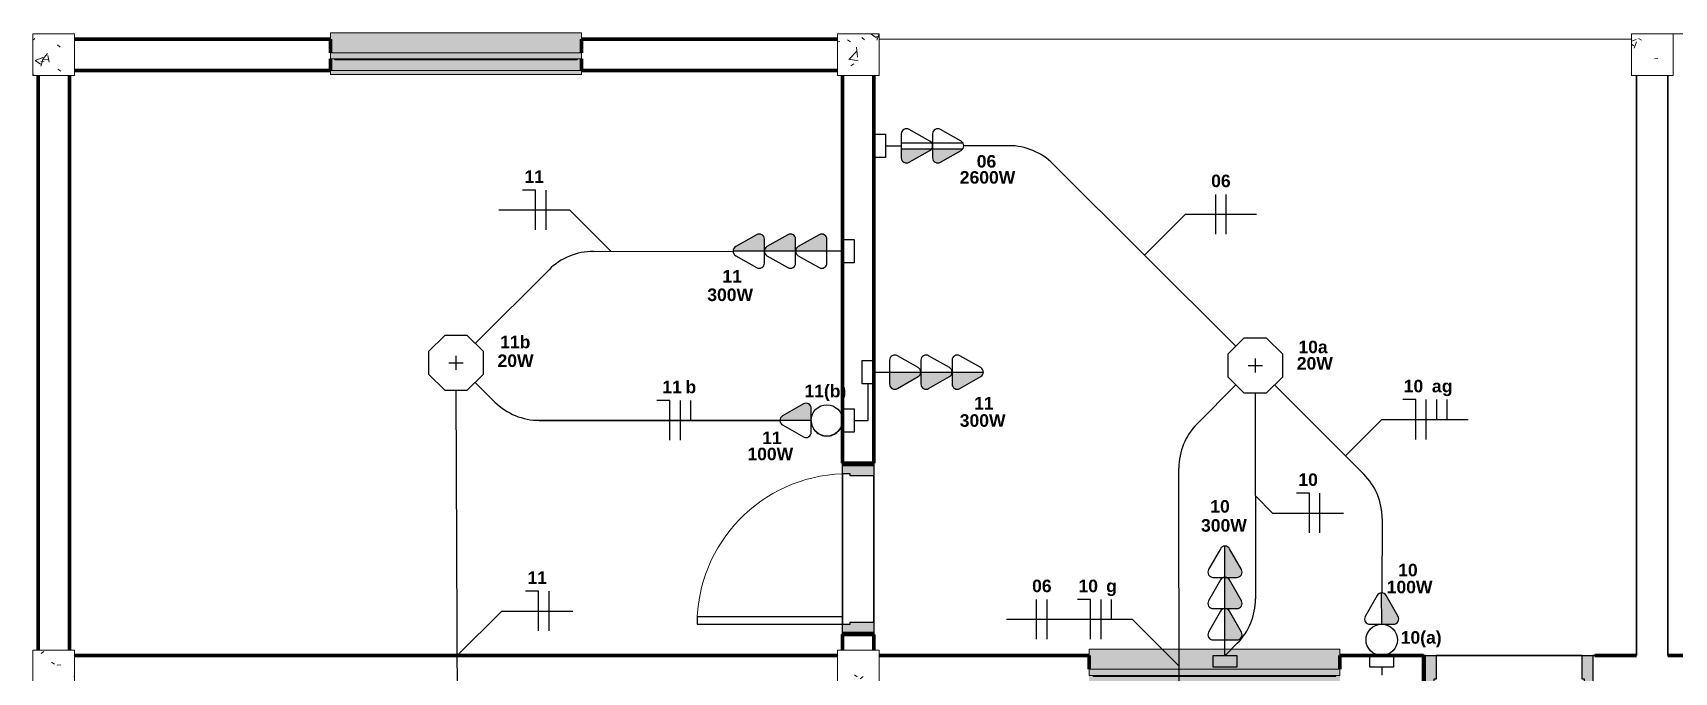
# Model space of a CAD drawing. Extents: x 1450 to 1868, y 82 to 351.
# Drawn here: x 1630.11 to 1637.96, y 234.09 to 237.15 of the extents above; entities that cross this region are included whole.
import ezdxf
from ezdxf.enums import TextEntityAlignment as Align

# ---------------------------------------------------------------- set-up
doc = ezdxf.new("R2010")
doc.units = 0
doc.header["$LTSCALE"] = 0.5
doc.linetypes.add('ELETRODUTO_TETO', pattern=[1000, 1000, 0])
doc.layers.get('0').update_dxf_attribs({"linetype": 'CONTINUOUS'})
for name, color, linetype, lineweight in [('A-AREA', 32, 'CONTINUOUS', 9), ('A-DOOR', 31, 'CONTINUOUS', 25), ('A-DOOR-FRAM', 31, 'CONTINUOUS', 9), ('A-FLOR', 192, 'CONTINUOUS', 9), ('A-GLAZ', 151, 'CONTINUOUS', 9), ('A-WALL', 113, 'CONTINUOUS', 30), ('S-COLS', 52, 'CONTINUOUS', 9)]:
    doc.layers.add(name, color=color, linetype=linetype, lineweight=lineweight)
for name, color, linetype in [('ELETRODUTO', 7, 'CONTINUOUS'), ('ELETRODUTO_TETO', 2, 'CONTINUOUS'), ('FIACAO', 7, 'CONTINUOUS'), ('Iluminação', 7, 'CONTINUOUS'), ('INDICACAO_CIRCUITO', 2, 'CONTINUOUS'), ('INDICACAO_INTERRUPTOR_FIA', 2, 'CONTINUOUS'), ('INDICACAO_POTENCIA', 1, 'CONTINUOUS'), ('INTERRUPTORES', 1, 'CONTINUOUS'), ('LINHA_DE_CHAMADA', 7, 'CONTINUOUS'), ('LUMINÁRIAS', 3, 'CONTINUOUS'), ('TOMADAS ABNT', 10, 'CONTINUOUS'), ('X_LIGACAO_VIRTUAL_OBJ', 7, 'CONTINUOUS')]:
    doc.layers.add(name, color=color, linetype=linetype)
doc.styles.add('Arial', font='arialbd.ttf', dxfattribs={"height": 100})

# ---------------------------------------------------------------- blocks, each defined once
blk = doc.blocks.new('*U1322', base_point=(608.67, 153.293))
for p, q in [((608.67, 153.483), (608.544, 153.483)), ((608.67, 153.103), (608.67, 153.483))]:
    blk.add_line(p, q)
blk = doc.blocks.new('*U1323', base_point=(576.818, 148.746))
blk.add_line((576.818, 148.556), (576.818, 148.936))
blk = doc.blocks.new('*U1388', base_point=(1462.8915, 157.5303))
at = {"xscale": 0.5, "yscale": 0.5, "zscale": 0.5}
for name, p in [('*U1322', (1462.8982, 157.5303)), ('*U1323', (1462.9482, 157.5303))]:
    blk.add_blockref(name, p, dxfattribs=at)
blk = doc.blocks.new('*U1331', base_point=(665.55, 144.199))
blk.add_line((665.55, 144.199), (665.55, 144.389))
blk = doc.blocks.new('*U1383', base_point=(1463.5911, 156.5238))
at = {"xscale": 0.5, "yscale": 0.5, "zscale": 0.5}
for name, p in [('*U1322', (1463.5411, 156.5238)), ('*U1323', (1463.5911, 156.5238)), ('*U1331', (1463.6411, 156.5238))]:
    blk.add_blockref(name, p, dxfattribs=at)
blk = doc.blocks.new('*U1364', base_point=(1466.1777, 157.5098))
at = {"xscale": 0.5, "yscale": 0.5, "zscale": 0.5}
for p in [(1466.1527, 157.5098), (1466.2027, 157.5098)]:
    blk.add_blockref('*U1323', p, dxfattribs=at)
blk = doc.blocks.new('*U1363', base_point=(1462.9059, 155.611))
at = {"xscale": 0.5, "yscale": 0.5, "zscale": 0.5}
for name, p in [('*U1322', (1462.9126, 155.611)), ('*U1323', (1462.9626, 155.611))]:
    blk.add_blockref(name, p, dxfattribs=at)
blk = doc.blocks.new('*U1356', base_point=(1467.1539, 156.528))
at = {"xscale": 0.5, "yscale": 0.5, "zscale": 0.5}
for name, p in [('*U1322', (1467.1106, 156.528)), ('*U1323', (1467.1606, 156.528)), ('*U1331', (1467.2106, 156.528)), ('*U1331', (1467.2606, 156.528))]:
    blk.add_blockref(name, p, dxfattribs=at)
blk = doc.blocks.new('*U1355', base_point=(1466.5949, 156.08))
at = {"xscale": 0.5, "yscale": 0.5, "zscale": 0.5}
for name, p in [('*U1322', (1466.6016, 156.08)), ('*U1323', (1466.6516, 156.08))]:
    blk.add_blockref(name, p, dxfattribs=at)
blk = doc.blocks.new('*U1338', base_point=(1465.5725, 155.5716))
at = {"xscale": 0.5, "yscale": 0.5, "zscale": 0.5}
for name, p in [('*U1322', (1465.5542, 155.5716)), ('*U1323', (1465.6042, 155.5716)), ('*U1331', (1465.6542, 155.5716))]:
    blk.add_blockref(name, p, dxfattribs=at)
blk = doc.blocks.new('*U1337', base_point=(1465.3208, 155.5716))
at = {"xscale": 0.5, "yscale": 0.5, "zscale": 0.5}
for p in [(1465.2958, 155.5716), (1465.3458, 155.5716)]:
    blk.add_blockref('*U1323', p, dxfattribs=at)
blk = doc.blocks.new('*U766', base_point=(-33353.58, 35808.49))
at = {"linetype": 'ByBlock'}
blk.add_arc((-33346.08, 35808.49), 7.5, 180, 360, dxfattribs=at)
blk = doc.blocks.new('*U765', base_point=(-33332.98, 35808.49))
at = {"linetype": 'ByBlock'}
blk.add_lwpolyline([(-33332.98, 35808.49), (-33326.39, 35808.49), (-33326.39, 35825.97)], dxfattribs=at)
blk = doc.blocks.new('*U764', base_point=(-33514.33, 35826.69))
at = {"linetype": 'ByBlock'}
blk.add_lwpolyline([(-33514.33, 35826.69), (-33504.92, 35817.28, 0.198912), (-33483.7, 35808.49), (-33368.55, 35808.49)], format="xyb", dxfattribs=at)
blk = doc.blocks.new('*U763', base_point=(-33353.58, 35808.49))
at = {"linetype": 'ByBlock'}
blk.add_lwpolyline([(-33353.58, 35808.49), (-33353.57, 35808.49)], dxfattribs=at)
blk = doc.blocks.new('*U762', base_point=(-33475.09, 35665.19))
blk.add_hatch(color=256).paths.add_polyline_path([(-33461.38, 35663.02, 0.269143), (-33460.13, 35665.19), (-33475.09, 35665.19), (-33475.09, 35659.5, 0.575867), (-33471.35, 35657.33)])
for p, q in [((-33475.09, 35670.89), (-33475.09, 35665.19)), ((-33461.38, 35667.36), (-33471.35, 35673.06)), ((-33475.09, 35665.19), (-33475.09, 35659.5)), ((-33475.09, 35665.19), (-33460.13, 35665.19)), ((-33471.35, 35657.33), (-33461.38, 35663.02))]:
    blk.add_line(p, q)
for centre, start, end in [((-33472.59, 35670.89), 60.25512, 180), ((-33462.63, 35665.19), 299.74488, 60.25512), ((-33472.59, 35659.5), 180, 299.74488)]:
    blk.add_arc(centre, 2.5, start, end)
blk = doc.blocks.new('*U761', base_point=(-33475.09, 35665.19))
blk.add_lwpolyline([(-33475.09, 35670.8), (-33475.09, 35659.59), (-33480.69, 35659.59), (-33480.69, 35670.8)], close=True)
blk.add_circle((-33467.59, 35665.19), 7.5)
blk = doc.blocks.new('*U759', base_point=(-33080.58, 35710.94))
at = {"linetype": 'ByBlock'}
blk.add_arc((-33080.58, 35703.44), 7.5, 270, 270, dxfattribs=at)
blk = doc.blocks.new('*U758', base_point=(-33080.58, 35690.34))
at = {"linetype": 'ByBlock'}
blk.add_lwpolyline([(-33080.58, 35690.34), (-33080.57, 35686.55)], dxfattribs=at)
blk = doc.blocks.new('*U757', base_point=(-33131.83, 35825.44))
at = {"linetype": 'ByBlock'}
blk.add_lwpolyline([(-33131.83, 35825.44), (-33089.18, 35782.79, -0.199892), (-33080.39, 35761.46), (-33080.53, 35725.9)], format="xyb", dxfattribs=at)
blk = doc.blocks.new('*U753', base_point=(-33080.58, 35710.94))
at = {"linetype": 'ByBlock'}
blk.add_lwpolyline([(-33080.58, 35710.94), (-33080.57, 35710.94)], dxfattribs=at)
blk = doc.blocks.new('*U752', base_point=(-33220.81, 35582.3))
blk.add_hatch(color=256).paths.add_polyline_path([(-33207.11, 35580.13, 0.269143), (-33205.85, 35582.3), (-33220.81, 35582.3), (-33220.81, 35576.61, 0.575867), (-33217.07, 35574.44)])
for p, q in [((-33207.11, 35584.47), (-33217.07, 35590.16)), ((-33220.81, 35587.99), (-33220.81, 35582.3)), ((-33220.81, 35582.3), (-33220.81, 35576.61)), ((-33220.81, 35582.3), (-33205.85, 35582.3)), ((-33217.07, 35574.44), (-33207.11, 35580.13))]:
    blk.add_line(p, q)
for centre, start, end in [((-33218.31, 35587.99), 60.25512, 180), ((-33208.35, 35582.3), 299.74488, 60.25512), ((-33218.31, 35576.61), 180, 299.74488)]:
    blk.add_arc(centre, 2.5, start, end)
blk = doc.blocks.new('*U751', base_point=(-33203.38, 35565.45))
blk.add_lwpolyline([(-33203.38, 35571.05), (-33203.38, 35559.84), (-33208.98, 35559.84), (-33208.98, 35571.05)], close=True)
blk.add_circle((-33195.88, 35565.45), 7.5)
blk = doc.blocks.new('*U483', base_point=(-32362.24, 37212.49))
at = {"linetype": 'ByBlock'}
blk.add_lwpolyline([(-32362.24, 37212.49), (-32326.91, 37247.8, -0.198984), (-32305.69, 37256.58), (-32238.81, 37256.55)], format="xyb", dxfattribs=at)
blk = doc.blocks.new('*U481', base_point=(-32370.63, 36936.32))
at = {"linetype": 'ByBlock'}
blk.add_lwpolyline([(-32370.63, 36936.32), (-32371.45, 37190.15)], dxfattribs=at)
blk = doc.blocks.new('*U473', base_point=(-31998.25, 37210.77))
at = {"linetype": 'ByBlock'}
blk.add_lwpolyline([(-31998.25, 37210.77), (-32085.57, 37298.11, 0.19894), (-32106.78, 37306.9), (-32128.35, 37306.9)], format="xyb", dxfattribs=at)
blk = doc.blocks.new('*U464', base_point=(-31989, 37188.43))
at = {"linetype": 'ByBlock'}
blk.add_lwpolyline([(-31989, 37188.43), (-31989, 37089.86, -0.198912), (-31997.78, 37068.65), (-32003.64, 37062.79)], format="xyb", dxfattribs=at)
blk = doc.blocks.new('*U463', base_point=(-31998.6, 36923.69))
at = {"linetype": 'ByBlock'}
blk.add_lwpolyline([(-31998.6, 36923.69), (-32016.84, 36941.93, -0.198912), (-32025.63, 36963.14), (-32025.63, 37152.48, -0.198993), (-32016.84, 37173.69), (-31998.26, 37192.26)], format="xyb", dxfattribs=at)
blk = doc.blocks.new('*U381', base_point=(-31396.95, 36559.7))
h = blk.add_hatch(color=256)
h.dxf.hatch_style = 1
h.paths.add_polyline_path([(-31389.45, 36558.2), (-31389.45, 36554.01, 0.57586), (-31385.71, 36551.84), (-31375.75, 36557.53, 0.102393), (-31374.99, 36558.2)])
h.paths.add_polyline_path([(-31360.79, 36557.53, 0.102393), (-31360.03, 36558.2), (-31374.49, 36558.2), (-31374.49, 36554.01, 0.575872), (-31370.75, 36551.84)])
for p, q in [((-31389.45, 36565.39), (-31389.45, 36559.7)), ((-31375.75, 36561.87), (-31385.71, 36567.56)), ((-31374.49, 36565.39), (-31374.49, 36559.7)), ((-31360.79, 36561.87), (-31370.75, 36567.56)), ((-31396.95, 36559.7), (-31389.45, 36559.7)), ((-31389.45, 36561.2), (-31374.99, 36561.2)), ((-31389.45, 36559.7), (-31389.45, 36554.01)), ((-31389.45, 36558.2), (-31374.99, 36558.2)), ((-31385.71, 36551.84), (-31375.75, 36557.53)), ((-31374.49, 36561.2), (-31360.03, 36561.2)), ((-31374.49, 36559.7), (-31374.49, 36554.01)), ((-31374.49, 36558.2), (-31360.03, 36558.2)), ((-31370.75, 36551.84), (-31360.79, 36557.53))]:
    blk.add_line(p, q)
blk.add_lwpolyline([(-31396.95, 36565.3), (-31396.95, 36554.1), (-31402.55, 36554.1), (-31402.55, 36565.3)], close=True)
for centre, start, end in [((-31386.95, 36565.39), 60.25512, 180), ((-31371.99, 36565.39), 60.25512, 180), ((-31376.99, 36559.7), 299.74488, 60.25512), ((-31362.03, 36559.7), 299.74488, 60.25512), ((-31386.95, 36554.01), 180, 299.74488), ((-31371.99, 36554.01), 180, 299.74488)]:
    blk.add_arc(centre, 2.5, start, end)
blk = doc.blocks.new('Cozinha')
at = {"layer": 'A-WALL', "lineweight": 70}
for p, q in [((142.5, -2.5), (20, -2.5)), ((142.5, -9), (142.5, -2.5)), ((385, -2.5), (262.5, -2.5)), ((262.5, -2.5), (262.5, -9)), ((142.5, -17.5), (142.5, -12)), ((262.5, -12), (262.5, -17.5)), ((2.5, -20), (2.5, -295)), ((17.5, -295), (17.5, -20)), ((20, -17.5), (142.5, -17.5)), ((262.5, -17.5), (385, -17.5)), ((387.5, -20), (387.5, -205.5)), ((402.5, -205.5), (402.5, -20)), ((387.5, -205.5), (402.5, -205.5)), ((387.5, -287.5), (387.5, -295)), ((402.5, -287.5), (387.5, -287.5)), ((402.5, -295), (402.5, -287.5)), ((385, -297.5), (20, -297.5)), ((505.5, -297.5), (405, -297.5)), ((505.5, -304), (505.5, -297.5)), ((665.5, -297.5), (625.5, -297.5)), ((625.5, -297.5), (625.5, -304)), ((665.5, -312.5), (665.5, -297.5)), ((767.5, -297.5), (747.5, -297.5)), ((1363, -297.5), (782.5, -297.5))]:
    blk.add_line(p, q, dxfattribs=at)
at = {"layer": 'A-WALL'}
for p, q in [((767.5, -297.5), (767.5, -20)), ((782.5, -20), (782.5, -297.5)), ((387.5, -206.5), (387.5, -205.5)), ((387.5, -282.5), (387.5, -210.5)), ((402.5, -205.5), (402.5, -206.5)), ((402.5, -211.5), (402.5, -281.5)), ((387.5, -287.5), (387.5, -286.5)), ((402.5, -286.5), (402.5, -287.5)), ((665.5, -297.5), (666.5, -297.5)), ((671.5, -297.5), (741.5, -297.5)), ((746.5, -297.5), (747.5, -297.5))]:
    blk.add_line(p, q, dxfattribs=at)
blk = doc.blocks.new('*U291', base_point=(-46555.9, 19648.2))
at = {"layer": 'LUMINÁRIAS'}
blk.add_lwpolyline([(-46574.1, 19655.8), (-46574.1, 19640.7), (-46563.4, 19630.1), (-46548.4, 19630.1), (-46537.7, 19640.7), (-46537.7, 19655.8), (-46548.4, 19666.4), (-46563.4, 19666.4)], close=True, dxfattribs=at)
for points in [[(-46555.9, 19652.9), (-46555.9, 19643.6)], [(-46560.6, 19648.2), (-46551.2, 19648.2)]]:
    blk.add_lwpolyline(points, dxfattribs=at)
blk = doc.blocks.new('*U220', base_point=(-47048.58, 15660.68))
for points in [[(-47046.41, 15711.8, 0.269143), (-47048.58, 15713.06), (-47048.58, 15698.1), (-47042.88, 15698.1, 0.575867), (-47040.71, 15701.84)], [(-47046.41, 15696.84, 0.269143), (-47048.58, 15698.1), (-47048.58, 15683.14), (-47042.88, 15683.14, 0.575867), (-47040.71, 15686.88)], [(-47046.41, 15681.88, 0.269143), (-47048.58, 15683.14), (-47048.58, 15668.18), (-47042.88, 15668.18, 0.575867), (-47040.71, 15671.92)]]:
    blk.add_hatch(color=256).paths.add_polyline_path(points)
for p, q in [((-47050.75, 15711.8), (-47056.44, 15701.84)), ((-47048.58, 15698.1), (-47048.58, 15713.06)), ((-47040.71, 15701.84), (-47046.41, 15711.8)), ((-47050.75, 15696.84), (-47056.44, 15686.88)), ((-47054.27, 15698.1), (-47048.58, 15698.1)), ((-47048.58, 15683.14), (-47048.58, 15698.1)), ((-47048.58, 15698.1), (-47042.88, 15698.1)), ((-47040.71, 15686.88), (-47046.41, 15696.84)), ((-47050.75, 15681.88), (-47056.44, 15671.92)), ((-47054.27, 15683.14), (-47048.58, 15683.14)), ((-47048.58, 15668.18), (-47048.58, 15683.14)), ((-47048.58, 15683.14), (-47042.88, 15683.14)), ((-47040.71, 15671.92), (-47046.41, 15681.88)), ((-47054.27, 15668.18), (-47048.58, 15668.18)), ((-47048.58, 15660.68), (-47048.58, 15668.18)), ((-47048.58, 15668.18), (-47042.88, 15668.18))]:
    blk.add_line(p, q)
blk.add_lwpolyline([(-47054.18, 15660.68), (-47042.97, 15660.68), (-47042.97, 15655.08), (-47054.18, 15655.08)], close=True)
for centre, start, end in [((-47048.58, 15710.56), 29.74488, 150.25512), ((-47054.27, 15700.6), 150.25512, 270), ((-47042.88, 15700.6), 270, 29.74488), ((-47048.58, 15695.6), 29.74488, 150.25512), ((-47054.27, 15685.64), 150.25512, 270), ((-47042.88, 15685.64), 270, 29.74488), ((-47048.58, 15680.64), 29.74488, 150.25512), ((-47054.27, 15670.68), 150.25512, 270), ((-47042.88, 15670.68), 270, 29.74488)]:
    blk.add_arc(centre, 2.5, start, end)
blk = doc.blocks.new('*U218', base_point=(-46883.9, 15687.22))
for points in [[(-46881.73, 15738.35, 0.269143), (-46883.9, 15739.6), (-46883.9, 15724.64), (-46878.2, 15724.64, 0.575867), (-46876.03, 15728.38)], [(-46881.73, 15723.38, 0.269143), (-46883.9, 15724.64), (-46883.9, 15709.68), (-46878.2, 15709.68, 0.575867), (-46876.03, 15713.42)], [(-46881.73, 15708.42, 0.269143), (-46883.9, 15709.68), (-46883.9, 15694.72), (-46878.2, 15694.72, 0.575867), (-46876.03, 15698.46)]]:
    blk.add_hatch(color=256).paths.add_polyline_path(points)
for p, q in [((-46886.07, 15738.35), (-46891.76, 15728.38)), ((-46883.9, 15724.64), (-46883.9, 15739.6)), ((-46876.03, 15728.38), (-46881.73, 15738.35)), ((-46886.07, 15723.38), (-46891.76, 15713.42)), ((-46889.59, 15724.64), (-46883.9, 15724.64)), ((-46883.9, 15709.68), (-46883.9, 15724.64)), ((-46883.9, 15724.64), (-46878.2, 15724.64)), ((-46876.03, 15713.42), (-46881.73, 15723.38)), ((-46889.59, 15709.68), (-46883.9, 15709.68)), ((-46883.9, 15694.72), (-46883.9, 15709.68)), ((-46883.9, 15709.68), (-46878.2, 15709.68)), ((-46886.07, 15708.42), (-46891.76, 15698.46)), ((-46876.03, 15698.46), (-46881.73, 15708.42)), ((-46889.59, 15694.72), (-46883.9, 15694.72)), ((-46883.9, 15687.22), (-46883.9, 15694.72)), ((-46883.9, 15694.72), (-46878.2, 15694.72))]:
    blk.add_line(p, q)
blk.add_lwpolyline([(-46889.5, 15687.22), (-46878.29, 15687.22), (-46878.29, 15681.62), (-46889.5, 15681.62)], close=True)
for centre, start, end in [((-46883.9, 15737.1), 29.74488, 150.25512), ((-46889.59, 15727.14), 150.25512, 270), ((-46878.2, 15727.14), 270, 29.74488), ((-46883.9, 15722.14), 29.74488, 150.25512), ((-46889.59, 15712.18), 150.25512, 270), ((-46883.9, 15707.18), 29.74488, 150.25512), ((-46878.2, 15712.18), 270, 29.74488), ((-46889.59, 15697.22), 150.25512, 270), ((-46878.2, 15697.22), 270, 29.74488)]:
    blk.add_arc(centre, 2.5, start, end)
blk = doc.blocks.new('*U217', base_point=(-46565.73, 15768.58))
for points in [[(-46563.56, 15819.7, 0.269143), (-46565.73, 15820.96), (-46565.73, 15806), (-46560.04, 15806, 0.575867), (-46557.87, 15809.74)], [(-46563.56, 15804.74, 0.269143), (-46565.73, 15806), (-46565.73, 15791.04), (-46560.04, 15791.04, 0.575867), (-46557.87, 15794.78)], [(-46563.56, 15789.78, 0.269143), (-46565.73, 15791.04), (-46565.73, 15776.08), (-46560.04, 15776.08, 0.575867), (-46557.87, 15779.82)]]:
    blk.add_hatch(color=256).paths.add_polyline_path(points)
for p, q in [((-46567.9, 15819.7), (-46573.6, 15809.74)), ((-46565.73, 15806), (-46565.73, 15820.96)), ((-46557.87, 15809.74), (-46563.56, 15819.7)), ((-46567.9, 15804.74), (-46573.6, 15794.78)), ((-46571.43, 15806), (-46565.73, 15806)), ((-46565.73, 15791.04), (-46565.73, 15806)), ((-46565.73, 15806), (-46560.04, 15806)), ((-46557.87, 15794.78), (-46563.56, 15804.74)), ((-46567.9, 15789.78), (-46573.6, 15779.82)), ((-46571.43, 15791.04), (-46565.73, 15791.04)), ((-46565.73, 15776.08), (-46565.73, 15791.04)), ((-46565.73, 15791.04), (-46560.04, 15791.04)), ((-46557.87, 15779.82), (-46563.56, 15789.78)), ((-46571.43, 15776.08), (-46565.73, 15776.08)), ((-46565.73, 15768.58), (-46565.73, 15776.08)), ((-46565.73, 15776.08), (-46560.04, 15776.08))]:
    blk.add_line(p, q)
blk.add_lwpolyline([(-46571.34, 15768.58), (-46560.13, 15768.58), (-46560.13, 15762.98), (-46571.34, 15762.98)], close=True)
for centre, start, end in [((-46565.73, 15818.46), 29.74488, 150.25512), ((-46571.43, 15808.5), 150.25512, 270), ((-46565.73, 15803.5), 29.74488, 150.25512), ((-46560.04, 15808.5), 270, 29.74488), ((-46571.43, 15793.54), 150.25512, 270), ((-46565.73, 15788.54), 29.74488, 150.25512), ((-46560.04, 15793.54), 270, 29.74488), ((-46571.43, 15778.58), 150.25512, 270), ((-46560.04, 15778.58), 270, 29.74488)]:
    blk.add_arc(centre, 2.5, start, end)
blk = doc.blocks.new('Janela 2 Folhas Metalon - Janela 2 Folhas Metalon-3066233-Planta Baixa')
at = {"layer": 'A-GLAZ'}
h = blk.add_hatch(color=256, dxfattribs=at)
h.paths.add_polyline_path([(-600, -75), (600, -75), (600, -20), (580, -20), (579.6, -25), (-580, -25), (-580, -20), (-600, -20), (-600, -74)], flags=0)
h.paths.add_polyline_path([(-600, 10), (600, 10), (600, 105), (-600, 105), (-600, 40)], flags=0)
for points in [[(-600, -20), (600, -20), (600, 10), (-600, 10)], [(-600, -95), (600, -95), (599.9, -75), (-600, -75)], [(-580, -25), (0, -25), (0, -20), (-580, -20), (-580, -21.7)], [(0, -25), (580, -25), (580, -20), (0, -20), (0, -22.5)]]:
    blk.add_hatch(color=256, dxfattribs=at).paths.add_polyline_path(points, flags=0)
for p, q in [((600, 105), (-600, 105)), ((-600, 105), (-600, 75)), ((600, 75), (600, 105)), ((-600, 10), (600, 10)), ((-600, 10), (-600, -20)), ((600, -20), (600, 10)), ((600, -20), (-600, -20)), ((600, -75), (-600, -75)), ((-600, -75), (-600, -95)), ((-580, -20), (-580, -25)), ((0, -25), (-580, -25)), ((0, -20), (0, -25)), ((0, -25), (0, -20)), ((580, -25), (0, -25)), ((580, -25), (580, -20)), ((600, -95), (600, -75)), ((-600, -95), (600, -95))]:
    blk.add_line(p, q, dxfattribs=at)
blk = doc.blocks.new('Porta Simples de Abrir - 70x210cm - Marco de Madeira-3450794-Planta Baixa')
at = {"layer": 'A-DOOR-FRAM', "lineweight": 25}
h = blk.add_hatch(color=256, dxfattribs=at)
h.paths.add_polyline_path([(-400, 75), (-400, -75), (-360, -75), (-359.9, -38), (-350, -38), (-350, 75), (-399.1, 75)], flags=0)
h.paths.add_polyline_path([(350, 75), (350, -38), (360, -38), (360, -75), (400, -75), (400, 75), (361.7, 75)], flags=0)
at = {"layer": 'A-DOOR'}
for p, q in [((350, 75), (-350, 75)), ((-360, -75), (360, -75)), ((325, -75), (325, -771)), ((360, -75), (325, -75)), ((360, -771), (360, -75)), ((325, -771), (360, -771))]:
    blk.add_line(p, q, dxfattribs=at)
at = {"layer": 'A-DOOR', "lineweight": 9}
blk.add_arc((360, -50.9), 720.1, 181.92137, 270, dxfattribs=at)
at = {"layer": 'A-DOOR-FRAM', "lineweight": 25}
for p, q in [((-400, 75), (-350, 75)), ((-400, -75), (-400, 75)), ((-350, 75), (-350, -38)), ((350, 75), (400, 75)), ((350, -38), (350, 75)), ((400, 75), (400, -75)), ((-360, -75), (-400, -75)), ((-350, -38), (-360, -38)), ((-360, -38), (-360, -75)), ((360, -38), (350, -38)), ((360, -75), (360, -38)), ((400, -75), (360, -75))]:
    blk.add_line(p, q, dxfattribs=at)
blk = doc.blocks.new('Pilar Retangular de Concreto - 20X20 cm-V30-Planta Baixa')
at = {"layer": 'S-COLS'}
h = blk.add_hatch(dxfattribs=at)
h.set_pattern_fill('FP_49', color=256, style=0, pattern_type=2)
h.set_pattern_definition([(50, (46066.5, 3420.3), (364.368, -31.8783), [38.1, -419.1]), (355, (46066.5, 3420.3), (-70.486, 382.1133), [30.48, -335.28]), (100.451, (46096.87, 3417.64), (293.885, 350.2334), [32.38, -356.18]), (46.184, (46066.5, 3521.9), (542.1585, -84.086), [57.15, -628.65]), (96.636, (46111.7, 3514.9), (474.805, 494.8554), [48.57, -534.27]), (351.184, (46066.5, 3521.9), (474.81, 494.85), [45.72, -502.92]), (21, (46117.3, 3496.5), (303.2285, -204.5305), [38.1, -419.1]), (326, (46117.3, 3496.5), (123.604, 368.376), [30.48, -335.28]), (71.451, (46142.58, 3479.46), (426.834, 163.8427), [32.38, -356.18]), (37.5, (46066.51, 3420.3), (6.17665, 169.11015), [16.764, -314.452, 16.764, -323.596, -336.55]), (37.5, (46066.51, 3420.3), (6.17665, 169.11015), [-671.576, 16.764, -319.786]), (7.5, (46066.51, 3420.3), (133.6389, 200.3615), [16.764, -177.292, 16.764, -306.832, -128.27]), (7.5, (46066.51, 3420.3), (133.6389, 200.3615), [-517.652, 16.764, -111.506]), (327.5, (45953.23, 3420.3), (271.1818, -11.45836), [16.764, -110.236, 16.764, -379.476, -525.78]), (327.5, (45953.23, 3420.3), (271.1818, -11.45836), [-523.24, 16.764, -509.016]), (317.5, (45902.43, 3420.3), (296.2585, 50.8528), [16.764, -148.336, 16.764, -246.38, -373.38]), (317.5, (45902.43, 3420.3), (296.2585, 50.8528), [-428.244, 16.764, -356.616])])
h.paths.add_polyline_path([(-45.1, -100), (100, -100), (100, 100), (-100, 100), (-100, -100), (-50, -100)], flags=0)
for p, q in [((100, 100), (-100, 100)), ((-100, 100), (-100, -100)), ((100, -100), (100, 100)), ((-100, -100), (100, -100))]:
    blk.add_line(p, q, dxfattribs=at)
blk = doc.blocks.new('Pilar Retangular de Concreto - 20X20 cm-V29-Planta Baixa')
at = {"layer": 'S-COLS'}
h = blk.add_hatch(dxfattribs=at)
h.set_pattern_fill('FP_48', color=256, style=0, pattern_type=2)
h.set_pattern_definition([(50, (42216.5, 3420.3), (364.368, -31.8783), [38.1, -419.1]), (355, (42216.5, 3420.3), (-70.486, 382.1133), [30.48, -335.28]), (100.451, (42246.87, 3417.64), (293.885, 350.2334), [32.38, -356.18]), (46.184, (42216.5, 3521.9), (542.1585, -84.086), [57.15, -628.65]), (96.636, (42261.7, 3514.9), (474.805, 494.8554), [48.57, -534.27]), (351.184, (42216.5, 3521.9), (474.81, 494.85), [45.72, -502.92]), (21, (42267.3, 3496.5), (303.2285, -204.5305), [38.1, -419.1]), (326, (42267.3, 3496.5), (123.604, 368.376), [30.48, -335.28]), (71.451, (42292.58, 3479.46), (426.834, 163.8427), [32.38, -356.18]), (37.5, (42216.51, 3420.3), (6.17665, 169.11015), [16.764, -314.452, 16.764, -323.596, -336.55]), (37.5, (42216.51, 3420.3), (6.17665, 169.11015), [-671.576, 16.764, -319.786]), (7.5, (42216.51, 3420.3), (133.6389, 200.3615), [16.764, -177.292, 16.764, -306.832, -128.27]), (7.5, (42216.51, 3420.3), (133.6389, 200.3615), [-517.652, 16.764, -111.506]), (327.5, (42103.23, 3420.3), (271.1818, -11.45836), [16.764, -110.236, 16.764, -379.476, -525.78]), (327.5, (42103.23, 3420.3), (271.1818, -11.45836), [-523.24, 16.764, -509.016]), (317.5, (42052.43, 3420.3), (296.2585, 50.8528), [16.764, -148.336, 16.764, -246.38, -373.38]), (317.5, (42052.43, 3420.3), (296.2585, 50.8528), [-428.244, 16.764, -356.616])])
h.paths.add_polyline_path([(75, -100), (100, -100), (100, 100), (-100, 100), (-100, -100), (50, -100)], flags=0)
for p, q in [((100, 100), (-100, 100)), ((-100, 100), (-100, -100)), ((100, -100), (100, 100)), ((-100, -100), (100, -100))]:
    blk.add_line(p, q, dxfattribs=at)
blk = doc.blocks.new('Pilar Retangular de Concreto - 20X20 cm-V28-Planta Baixa')
at = {"layer": 'S-COLS'}
h = blk.add_hatch(dxfattribs=at)
h.set_pattern_fill('FP_47', color=256, style=0, pattern_type=2)
h.set_pattern_definition([(50, (46066.5, 6370.3), (364.368, -31.8783), [38.1, -419.1]), (355, (46066.5, 6370.3), (-70.486, 382.1133), [30.48, -335.28]), (100.451, (46096.87, 6367.65), (293.885, 350.2334), [32.38, -356.18]), (46.184, (46066.5, 6471.9), (542.1585, -84.086), [57.15, -628.65]), (96.636, (46111.7, 6464.9), (474.805, 494.8554), [48.57, -534.27]), (351.184, (46066.5, 6471.9), (474.81, 494.85), [45.72, -502.92]), (21, (46117.3, 6446.5), (303.2285, -204.5305), [38.1, -419.1]), (326, (46117.3, 6446.5), (123.604, 368.376), [30.48, -335.28]), (71.451, (46142.58, 6429.46), (426.834, 163.8427), [32.38, -356.18]), (37.5, (46066.51, 6370.3), (6.17665, 169.11015), [16.764, -314.452, 16.764, -323.596, -336.55]), (37.5, (46066.51, 6370.3), (6.17665, 169.11015), [-671.576, 16.764, -319.786]), (7.5, (46066.51, 6370.3), (133.6389, 200.3615), [16.764, -177.292, 16.764, -306.832, -128.27]), (7.5, (46066.51, 6370.3), (133.6389, 200.3615), [-517.652, 16.764, -111.506]), (327.5, (45953.23, 6370.3), (271.1818, -11.45836), [16.764, -110.236, 16.764, -379.476, -525.78]), (327.5, (45953.23, 6370.3), (271.1818, -11.45836), [-523.24, 16.764, -509.016]), (317.5, (45902.43, 6370.3), (296.2585, 50.8528), [16.764, -148.336, 16.764, -246.38, -373.38]), (317.5, (45902.43, 6370.3), (296.2585, 50.8528), [-428.244, 16.764, -356.616])])
h.paths.add_polyline_path([(48.9, -100), (100, -100), (100, 100), (-100, 100), (-100, -100), (-50, -100)], flags=0)
for p, q in [((100, 100), (-100, 100)), ((-100, 100), (-100, -100)), ((100, -100), (100, 100)), ((-100, -100), (100, -100))]:
    blk.add_line(p, q, dxfattribs=at)
blk = doc.blocks.new('Pilar Retangular de Concreto - 20X20 cm-V27-Planta Baixa')
at = {"layer": 'S-COLS'}
h = blk.add_hatch(dxfattribs=at)
h.set_pattern_fill('FP_46', color=256, style=0, pattern_type=2)
h.set_pattern_definition([(50, (42216.5, 6370.3), (364.368, -31.8783), [38.1, -419.1]), (355, (42216.5, 6370.3), (-70.486, 382.1133), [30.48, -335.28]), (100.451, (42246.87, 6367.65), (293.885, 350.2334), [32.38, -356.18]), (46.184, (42216.5, 6471.9), (542.1585, -84.086), [57.15, -628.65]), (96.636, (42261.7, 6464.9), (474.805, 494.8554), [48.57, -534.27]), (351.184, (42216.5, 6471.9), (474.81, 494.85), [45.72, -502.92]), (21, (42267.3, 6446.5), (303.2285, -204.5305), [38.1, -419.1]), (326, (42267.3, 6446.5), (123.604, 368.376), [30.48, -335.28]), (71.451, (42292.58, 6429.46), (426.834, 163.8427), [32.38, -356.18]), (37.5, (42216.51, 6370.3), (6.17665, 169.11015), [16.764, -314.452, 16.764, -323.596, -336.55]), (37.5, (42216.51, 6370.3), (6.17665, 169.11015), [-671.576, 16.764, -319.786]), (7.5, (42216.51, 6370.3), (133.6389, 200.3615), [16.764, -177.292, 16.764, -306.832, -128.27]), (7.5, (42216.51, 6370.3), (133.6389, 200.3615), [-517.652, 16.764, -111.506]), (327.5, (42103.23, 6370.3), (271.1818, -11.45836), [16.764, -110.236, 16.764, -379.476, -525.78]), (327.5, (42103.23, 6370.3), (271.1818, -11.45836), [-523.24, 16.764, -509.016]), (317.5, (42052.43, 6370.3), (296.2585, 50.8528), [16.764, -148.336, 16.764, -246.38, -373.38]), (317.5, (42052.43, 6370.3), (296.2585, 50.8528), [-428.244, 16.764, -356.616])])
h.paths.add_polyline_path([(75, -100), (100, -100), (100, 100), (-100, 100), (-100, -100), (50, -100)], flags=0)
for p, q in [((100, 100), (-100, 100)), ((-100, 100), (-100, -100)), ((100, -100), (100, 100)), ((-100, -100), (100, -100))]:
    blk.add_line(p, q, dxfattribs=at)
blk = doc.blocks.new('Pilar Retangular de Concreto - 20X20 cm-3361299-Planta Baixa')
at = {"layer": 'S-COLS'}
h = blk.add_hatch(dxfattribs=at)
h.set_pattern_fill('FP_13', color=256, style=0, pattern_type=2)
h.set_pattern_definition([(50, (38416.5, 3420.3), (364.368, -31.8783), [38.1, -419.1]), (355, (38416.5, 3420.3), (-70.486, 382.1133), [30.48, -335.28]), (100.451, (38446.87, 3417.64), (293.885, 350.2334), [32.38, -356.18]), (46.184, (38416.5, 3521.9), (542.1585, -84.086), [57.15, -628.65]), (96.636, (38461.7, 3514.9), (474.805, 494.8554), [48.57, -534.27]), (351.184, (38416.5, 3521.9), (474.81, 494.85), [45.72, -502.92]), (21, (38467.3, 3496.5), (303.2285, -204.5305), [38.1, -419.1]), (326, (38467.3, 3496.5), (123.604, 368.376), [30.48, -335.28]), (71.451, (38492.58, 3479.46), (426.834, 163.8427), [32.38, -356.18]), (37.5, (38416.51, 3420.3), (6.17665, 169.11015), [16.764, -314.452, 16.764, -323.596, -336.55]), (37.5, (38416.51, 3420.3), (6.17665, 169.11015), [-671.576, 16.764, -319.786]), (7.5, (38416.51, 3420.3), (133.6389, 200.3615), [16.764, -177.292, 16.764, -306.832, -128.27]), (7.5, (38416.51, 3420.3), (133.6389, 200.3615), [-517.652, 16.764, -111.506]), (327.5, (38303.23, 3420.3), (271.1818, -11.45836), [16.764, -110.236, 16.764, -379.476, -525.78]), (327.5, (38303.23, 3420.3), (271.1818, -11.45836), [-523.24, 16.764, -509.016]), (317.5, (38252.43, 3420.3), (296.2585, 50.8528), [16.764, -148.336, 16.764, -246.38, -373.38]), (317.5, (38252.43, 3420.3), (296.2585, 50.8528), [-428.244, 16.764, -356.616])])
h.paths.add_polyline_path([(-100, -100), (100, -100), (100, 100), (-100, 100), (-100, 75)], flags=0)
for p, q in [((100, 100), (-100, 100)), ((-100, 100), (-100, -100)), ((100, -100), (100, 100)), ((-100, -100), (100, -100))]:
    blk.add_line(p, q, dxfattribs=at)

msp = doc.modelspace()

# ---------------------------------------------------------------- linework, layer by layer
at = {"layer": 'A-AREA'}
msp.add_line((1634.156, 237.1152), (1637.756, 237.1152), dxfattribs=at)
at = {"layer": 'A-FLOR'}
for p, q in [((1641.356, 237.1402), (1637.956, 237.1402)), ((1637.756, 237.1152), (1634.156, 237.1152))]:
    msp.add_line(p, q, dxfattribs=at)
at = {"layer": 'ELETRODUTO_TETO'}
msp.add_lwpolyline([(1633.6814, 235.2906), (1632.509, 235.2906)], dxfattribs=at)
at = {"layer": 'LINHA_DE_CHAMADA'}
for points in [[(1632.873, 236.0995), (1632.6755, 236.2971), (1632.3355, 236.2971)], [(1635.4262, 236.0813), (1635.6216, 236.2766), (1635.9616, 236.2766)], [(1636.3875, 235.1211), (1636.5612, 235.2948), (1636.9745, 235.2948)], [(1635.9567, 234.9289), (1636.0389, 234.8468), (1636.3789, 234.8468)], [(1632.1372, 234.1652), (1632.3498, 234.3778), (1632.6898, 234.3778)], [(1635.5914, 234.1151), (1635.3681, 234.3384), (1634.7648, 234.3384)]]:
    msp.add_lwpolyline(points, dxfattribs=at)

# ---------------------------------------------------------------- block references
at = {"layer": 'A-DOOR', "xscale": 0.00100000000000115, "yscale": 0.00100000000000115, "zscale": 0.00100000000000115, "rotation": 269.9999999999994}
msp.add_blockref('Porta Simples de Abrir - 70x210cm - Marco de Madeira-3450794-Planta Baixa', (1634.056, 234.6752), dxfattribs=at)
at = {"layer": 'A-DOOR', "xscale": 0.00100000000000115, "yscale": 0.00100000000000115, "zscale": 0.00100000000000115}
msp.add_blockref('Porta Simples de Abrir - 70x210cm - Marco de Madeira-3450794-Planta Baixa', (1637.171, 234.0902), dxfattribs=at)
at = {"layer": 'A-GLAZ', "xscale": 0.00100000000000115, "yscale": 0.00100000000000115, "zscale": 0.00100000000000115}
for p in [(1632.131, 237.0402), (1635.761, 234.0902)]:
    msp.add_blockref('Janela 2 Folhas Metalon - Janela 2 Folhas Metalon-3066233-Planta Baixa', p, dxfattribs=at)
at = {"layer": 'A-WALL', "xscale": 0.01000000108748102, "yscale": 0.01000000108748102, "zscale": 0.01000000108748102}
msp.add_blockref('Cozinha', (1630.106, 237.1402), dxfattribs=at)
at = {"layer": 'ELETRODUTO', "linetype": 'ELETRODUTO_TETO', "xscale": 0.01000000108748102, "yscale": 0.01000000108748102, "zscale": 0.01000000108748102}
msp.add_blockref('*U759', (1636.561, 234.3152), dxfattribs=at)
at = {"layer": 'ELETRODUTO_TETO', "linetype": 'ELETRODUTO_TETO', "xscale": 0.01000000108748102, "yscale": 0.01000000108748102, "zscale": 0.01000000108748102, "rotation": 0.07010083668257441}
for name, p in [('*U473', (1635.8633, 235.6451)), ('*U483', (1632.2234, 235.6578)), ('*U481', (1632.1429, 232.8961)), ('*U463', (1635.8633, 232.7743)), ('*U464', (1635.9561, 235.4218))]:
    msp.add_blockref(name, p, dxfattribs=at)
at = {"layer": 'ELETRODUTO_TETO', "linetype": 'ELETRODUTO_TETO', "xscale": 0.01000000108748102, "yscale": 0.01000000108748102, "zscale": 0.01000000108748102}
for name, p in [('*U764', (1632.2235, 235.4726)), ('*U765', (1634.037, 235.2906)), ('*U757', (1636.0485, 235.4601)), ('*U758', (1636.561, 234.1091))]:
    msp.add_blockref(name, p, dxfattribs=at)
at = {"layer": 'FIACAO'}
for name, p in [('*U1388', (1632.5055, 236.2971)), ('*U1364', (1635.7916, 236.2766)), ('*U1356', (1636.7679, 235.2948)), ('*U1355', (1636.2089, 234.8468)), ('*U1363', (1632.5198, 234.3778)), ('*U1337', (1634.9348, 234.3384)), ('*U1338', (1635.1864, 234.3384))]:
    msp.add_blockref(name, p, dxfattribs=at)
at = {"layer": 'FIACAO', "rotation": 359.9999174153692}
msp.add_blockref('*U1383', (1633.2051, 235.2906), dxfattribs=at)
at = {"layer": 'Iluminação', "xscale": 0.007210252382215969, "yscale": 0.007210252382215969, "zscale": 0.007210252382215969}
for p in [(1632.131, 235.5652), (1635.956, 235.5527)]:
    msp.add_blockref('*U291', p, dxfattribs=at)
at = {"layer": 'INTERRUPTORES', "xscale": 0.01000000108748102, "yscale": 0.01000000108748102, "zscale": 0.01000000108748102}
for name, p, rotation in [('*U761', (1633.981, 235.2906), 179.9999999999875), ('*U751', (1636.561, 234.1652), 90)]:
    msp.add_blockref(name, p, dxfattribs=dict(at, rotation=rotation))
at = {"layer": 'INTERRUPTORES', "linetype": 'ELETRODUTO_TETO', "xscale": 0.01000000108748102, "yscale": 0.01000000108748102, "zscale": 0.01000000108748102}
msp.add_blockref('*U766', (1633.831, 235.2906), dxfattribs=at)
at = {"layer": 'S-COLS', "xscale": 0.00100000000000115, "yscale": 0.00100000000000115, "zscale": 0.00100000000000115}
for name, p in [('Pilar Retangular de Concreto - 20X20 cm-V30-Planta Baixa', (1630.206, 237.0402)), ('Pilar Retangular de Concreto - 20X20 cm-V29-Planta Baixa', (1634.056, 237.0402)), ('Pilar Retangular de Concreto - 20X20 cm-3361299-Planta Baixa', (1637.856, 237.0402)), ('Pilar Retangular de Concreto - 20X20 cm-V28-Planta Baixa', (1630.206, 234.0902)), ('Pilar Retangular de Concreto - 20X20 cm-V27-Planta Baixa', (1634.056, 234.0902))]:
    msp.add_blockref(name, p, dxfattribs=at)
at = {"layer": 'TOMADAS ABNT', "xscale": 0.01000000108748102, "yscale": 0.01000000108748102, "zscale": 0.01000000108748102}
for name, p in [('*U381', (1634.187, 236.6043)), ('*U217', (1635.8112, 234.1652))]:
    msp.add_blockref(name, p, dxfattribs=at)
for name, p, rotation in [('*U220', (1633.981, 236.1003), 89.99999999999967), ('*U218', (1634.131, 235.5215), 269.9999999999995), ('*U762', (1633.831, 235.2906), 180), ('*U752', (1636.561, 234.3152), 90.0615319245821)]:
    msp.add_blockref(name, p, dxfattribs=dict(at, rotation=rotation))
at = {"layer": 'X_LIGACAO_VIRTUAL_OBJ', "xscale": 0.01000000108748102, "yscale": 0.01000000108748102, "zscale": 0.01000000108748102}
for name, p in [('*U763', (1633.831, 235.2906)), ('*U753', (1636.561, 234.3152))]:
    msp.add_blockref(name, p, dxfattribs=at)

# ---------------------------------------------------------------- texts
at = {"layer": 'INDICACAO_CIRCUITO', "style": 'Arial'}
for s, p in [('06', (1634.6231, 236.5002)), ('11', (1633.4057, 235.9498)), ('11b', (1632.3425, 235.6358)), ('10a', (1636.1625, 235.612)), ('11(b)', (1633.7987, 235.401)), ('11', (1634.6105, 235.3425)), ('11', (1633.5965, 235.1772)), ('10', (1635.7407, 234.849)), ('10', (1636.64, 234.5442)), ('10(a)', (1636.6521, 234.2219))]:
    msp.add_text(s, height=0.06, dxfattribs=at).set_placement(p)
for s, p in [('11', (1632.5055, 236.4271)), ('06', (1635.7916, 236.4066)), ('11', (1633.1651, 235.4206)), ('10', (1636.7131, 235.4248)), ('10', (1636.2089, 234.9768)), ('11', (1632.5198, 234.5078)), ('06', (1634.9348, 234.4684)), ('10', (1635.1567, 234.4684))]:
    msp.add_text(s, height=0.06, dxfattribs=at).set_placement(p, align=Align.CENTER)
at = {"layer": 'INDICACAO_INTERRUPTOR_FIA', "style": 'Arial'}
for s, p in [('b', (1633.2551, 235.4206)), ('a', (1636.8245, 235.4248)), ('g', (1636.8745, 235.4248)), ('g', (1635.2681, 234.4684))]:
    msp.add_text(s, height=0.06, dxfattribs=at).set_placement(p, align=Align.CENTER)
at = {"layer": 'INDICACAO_POTENCIA', "style": 'Arial'}
for s, p in [('2600W', (1634.542, 236.4234)), ('300W', (1633.3337, 235.8616)), ('20W', (1632.3299, 235.546)), ('20W', (1636.1549, 235.5335)), ('300W', (1634.5419, 235.2599)), ('100W', (1633.5257, 235.0997)), ('300W', (1635.6966, 234.758)), ('100W', (1636.5851, 234.4631))]:
    msp.add_text(s, height=0.06, dxfattribs=at).set_placement(p)

doc.saveas('drawing.dxf')
